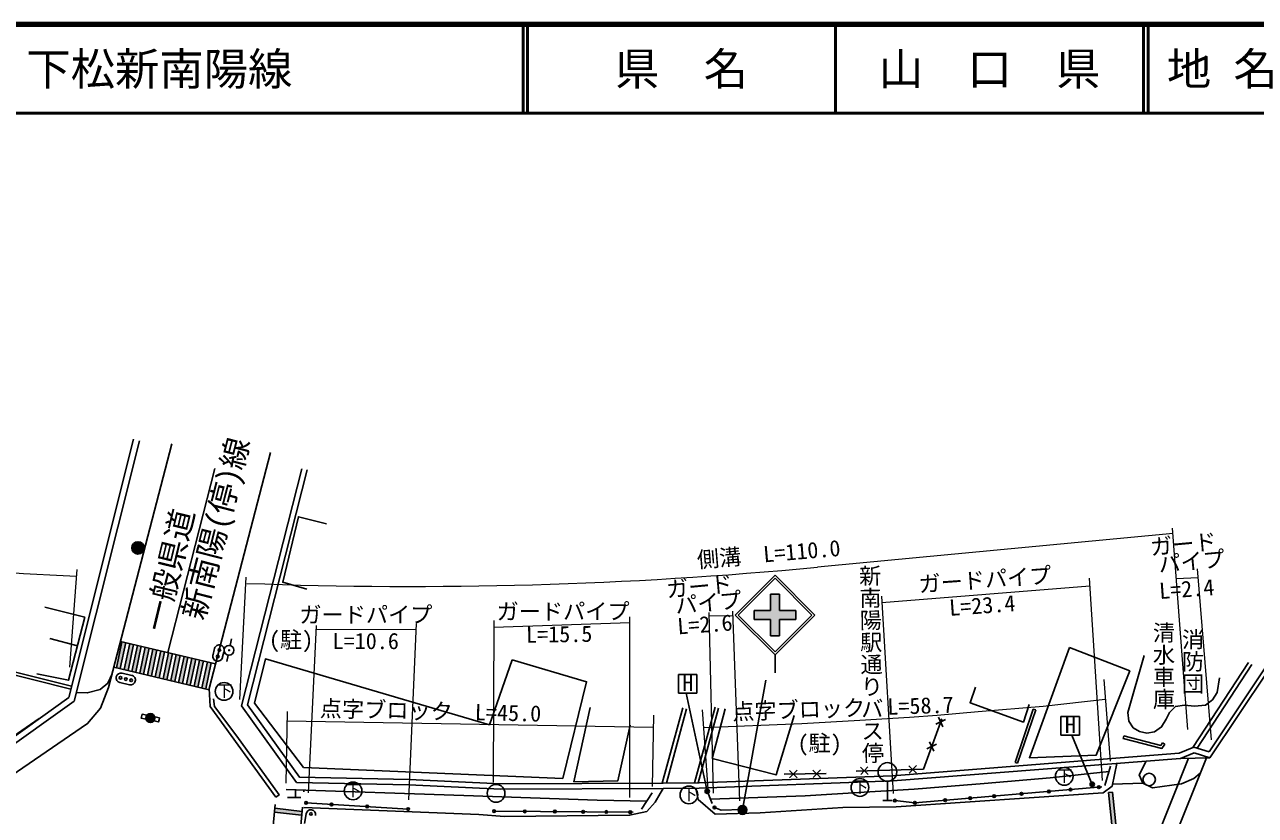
# Model space of a CAD drawing. Units: millimetres at full size, sheet at 1:1000; details may follow other scales. Extents: x 40000 to 215591630, y -28393650 to 380000.
# Drawn here: x 241538 to 380353, y 290793 to 380000 of the extents above; entities that cross this region are included whole.
import ezdxf
from ezdxf.enums import TextEntityAlignment as Align

# ---------------------------------------------------------------- set-up
doc = ezdxf.new("R2010")
doc.units = ezdxf.units.MM
doc.header["$LTSCALE"] = 1000
for name, color, linetype, lineweight in [('M-BGD', 7, 'Continuous', 25), ('M-BGD-EXST', 7, 'Continuous', 25), ('M-STR-HTXT', 7, 'Continuous', 13), ('M-STR-STR1', 1, 'Continuous', 25), ('M-STR-STRC', 7, 'Continuous', 25), ('M-TTL', 2, 'Continuous', 140), ('M-TTL-LINE', 7, 'Continuous', 50)]:
    doc.layers.add(name, color=color, linetype=linetype, lineweight=lineweight)
doc.layers.add('M-BMK-HTXT', color=7, linetype='Continuous')
doc.layers.add('M-TTL-TXT', color=7, linetype='Continuous')
doc.styles.add('@ＭＳ ゴシック', font='')
doc.styles.add('ＭＳ ゴシック', font='')
doc.styles.get('@ＭＳ ゴシック').set_extended_font_data('@MS Gothic')
doc.styles.get('ＭＳ ゴシック').set_extended_font_data('MS Gothic')

msp = doc.modelspace()

# ---------------------------------------------------------------- hatches: boundary and pattern name
at = {"layer": 'M-BGD'}
for points in [[(253623, 320967, 1), (255023, 320967, 0.41421), (254323, 321667, 0.41421)], [(264587, 309376, 1), (264607, 309473, 1)], [(255235, 301874, 1), (256214, 301669, 1)]]:
    msp.add_hatch(color=256, dxfattribs=at).paths.add_polyline_path(points)
at = {"layer": 'M-BGD-EXST'}
for points in [[(362200, 294295, 0.41421), (361950, 294545, 0.41421), (361700, 294295, 1)], [(318777, 293517, 0.41421), (318527, 293767, 0.41421), (318277, 293517, 1)]]:
    msp.add_hatch(color=256, dxfattribs=at).paths.add_polyline_path(points)
at = {"layer": 'M-STR-STRC'}
for points in [[(323819, 313893), (325680, 313893), (325680, 315753), (326680, 315752), (326680, 313893), (328539, 313892), (328539, 312892), (326680, 312893), (326679, 311032), (325679, 311033), (325680, 312893), (323819, 312893)], [(252949, 310286), (252511, 310390), (251895, 307453), (252333, 307349)], [(253825, 310079), (253387, 310182), (252771, 307245), (253209, 307141)], [(254701, 309871), (254263, 309975), (253647, 307038), (254085, 306934)], [(255577, 309663), (255139, 309767), (254523, 306830), (254961, 306726)], [(256453, 309456), (256015, 309560), (255399, 306622), (255837, 306519)], [(257329, 309248), (256891, 309352), (256275, 306415), (256713, 306311)], [(258205, 309040), (257767, 309144), (257151, 306207), (257589, 306103)], [(259081, 308833), (258643, 308937), (258027, 305999), (258465, 305896)], [(259957, 308625), (259519, 308729), (258903, 305792), (259341, 305688)], [(260833, 308418), (260395, 308521), (259779, 305584), (260217, 305480)], [(261709, 308210), (261271, 308314), (260655, 305377), (261093, 305273)], [(262585, 308002), (262147, 308106), (261532, 305169), (261970, 305065)], [(364234, 293413), (363787, 293367), (364420, 287229), (364869, 287265)], [(272824, 291248), (269743, 291603), (269704, 291155), (272785, 290800)], [(323007, 291408, 0.41421), (322507, 291908, 0.41421), (322007, 291408, 1)]]:
    msp.add_hatch(color=256, dxfattribs=at).paths.add_polyline_path(points)

# ---------------------------------------------------------------- linework, layer by layer
at = {"layer": 'M-BGD'}
for p, q in [((246747, 305039), (207826, 314725)), ((246832, 305379), (207912, 315064)), ((244370, 310736), (247486, 309936)), ((264711, 309963), (264866, 310696)), ((264483, 308886), (264328, 308153)), ((379565, 308058), (373287, 298454)), ((379942, 307812), (373783, 298389)), ((381372, 307322), (375132, 297960)), ((381747, 307072), (375232, 297299)), ((315758, 302943), (313461, 294432)), ((316193, 302825), (313929, 294437)), ((319415, 302995), (317091, 294476)), ((319801, 302890), (317507, 294481)), ((355304, 302787), (353247, 296774)), ((355588, 302690), (353530, 296677)), ((355304, 302787), (355588, 302690)), ((238204, 298294), (243183, 301727)), ((344311, 301087), (345395, 301594)), ((344602, 301874), (345105, 300796)), ((343303, 298312), (344387, 298818)), ((343594, 299098), (344097, 298021)), ((365533, 299773), (365458, 299483)), ((369868, 298997), (370123, 298838)), ((373412, 298507), (375132, 297960)), ((373442, 297868), (375232, 297299)), ((328663, 295041), (327805, 295875)), ((327825, 295034), (328654, 295887)), ((331310, 295077), (330452, 295911)), ((330472, 295071), (331301, 295923)), ((336681, 295410), (335812, 296231)), ((335843, 295391), (336660, 296256)), ((342140, 295567), (341270, 296388)), ((341302, 295548), (342118, 296412)), ((353247, 296774), (353530, 296677)), ((327204, 295442), (331944, 295508)), ((338855, 294644), (338855, 292469)), ((364245, 294311), (367653, 294435)), ((273278, 292208), (284791, 291510)), ((294483, 291277), (310164, 291155))]:
    msp.add_line(p, q, dxfattribs=at)
for points in [[(206872, 302890), (207091, 302853), (238350, 298272), (246513, 304107), (253802, 333226)], [(204759, 302537), (204818, 302528), (206981, 302161), (238527, 297539), (247130, 303687), (254481, 333056)], [(229966, 298617), (230169, 297358), (230656, 296330), (231334, 295680), (237958, 294636), (240033, 295273), (248635, 301149), (250113, 302900), (251007, 305214), (258143, 332691)], [(269279, 331716), (262356, 305090), (262483, 303094), (269862, 292860)], [(272811, 329905), (266016, 303155), (272213, 294519), (284884, 294250), (295251, 293762), (313550, 293833), (317619, 293882), (339463, 294675), (371902, 297216), (373442, 297868)], [(273392, 329758), (266666, 303278), (272525, 295112), (284905, 294850), (295264, 294362), (313545, 294433), (317605, 294482), (339428, 295274), (371758, 297807), (373412, 298507)], [(275586, 323699), (272421, 324484), (270654, 317094), (273387, 316297)], [(243822, 314265), (248313, 313159), (246486, 306041), (242931, 306770)], [(367815, 308813), (365976, 302389), (366063, 301425), (366583, 300684), (367297, 300243), (368116, 300074), (368986, 300217), (369779, 300775), (370298, 301646), (370649, 302386), (371339, 303088), (372352, 303218), (373483, 303114), (374732, 303233), (375525, 303843), (376032, 304675), (376291, 306298)], [(247375, 304665), (248604, 304617), (250053, 304998), (250908, 305715), (251409, 306763)], [(348785, 305268), (348171, 303509), (354195, 301319), (354826, 303310)], [(262859, 303925), (262958, 303067), (265467, 299735), (270231, 293094), (269862, 292860)], [(305314, 302982), (303498, 294588), (308451, 294706), (309842, 300978)], [(320553, 302827), (319102, 297213), (326285, 295365), (328344, 302078)], [(255334, 302083), (254792, 302196), (254700, 301756), (255242, 301642)], [(256116, 301459), (256657, 301346), (256703, 301566)], [(256703, 301566), (256750, 301786), (256208, 301900)], [(335314, 295793), (342916, 296011), (344973, 301675)], [(365458, 299483), (369815, 298346), (370123, 298838)], [(365533, 299773), (369678, 298692), (369868, 298997)], [(317227, 293877), (317517, 292604), (319433, 290936), (324485, 291080), (333827, 291677), (339827, 291759), (363168, 293346), (364198, 294088), (364742, 296656)], [(368020, 296912), (367249, 295380), (367653, 294435), (368745, 293885), (372015, 294358), (373417, 294959), (374141, 295573)], [(273039, 291666), (292772, 290886), (295666, 290672), (309767, 290812), (311711, 291218), (312647, 292269), (313224, 293249), (313550, 293833)], [(339696, 292456), (341947, 292214), (363038, 294000)], [(319154, 291763), (320092, 291401), (322453, 291476)], [(338330, 292469), (338855, 292469), (339380, 292469)]]:
    msp.add_lwpolyline(points, dxfattribs=at)
for points in [[(359395, 309728), (366174, 307083), (362407, 297590), (354872, 297303)], [(296514, 308341), (304929, 305877), (302232, 294955), (273006, 296188), (267466, 303456), (268688, 308440), (293960, 301011)]]:
    msp.add_lwpolyline(points, close=True, dxfattribs=at)
for centre, radius in [((254323, 320967), 700), ((264597, 309425), 550), ((264597, 309425), 50), ((255725, 301771), 500), ((338855, 295694), 1050), ((368377, 294840), 700), ((350882, 292971), 150), ((353970, 293232), 150), ((357065, 293494), 150), ((359498, 293700), 150), ((362693, 293971), 150), ((273278, 292208), 150), ((276162, 292033), 150), ((280168, 291790), 150), ((284791, 291510), 150), ((319348, 291689), 150), ((322160, 291467), 150), ((339696, 292456), 150), ((341947, 292214), 150), ((345358, 292503), 150), ((348181, 292742), 150), ((294483, 291277), 150), ((297945, 291250), 150), ((301349, 291224), 150), ((304542, 291199), 150), ((307148, 291178), 150), ((309846, 291157), 150)]:
    msp.add_circle(centre, radius, dxfattribs=at)
at = {"layer": 'M-BGD-EXST'}
for p, q in [((317372, 306684), (315272, 306684)), ((315272, 306684), (315272, 304584)), ((317372, 304584), (317372, 306684)), ((315272, 304584), (317372, 304584)), ((318527, 293517), (316164, 304584)), ((360511, 301933), (358411, 301933)), ((358411, 301933), (358411, 299833)), ((360511, 299833), (360511, 301933)), ((358411, 299833), (360511, 299833)), ((361950, 294295), (359648, 299833))]:
    msp.add_line(p, q, dxfattribs=at)
for centre, radius in [((264039, 304774), 1000), ((358799, 295195), 1000), ((278578, 293548), 1000), ((335746, 293941), 1000), ((361950, 294295), 250), ((294712, 293283), 1000), ((316460, 293102), 1000), ((318527, 293517), 250)]:
    msp.add_circle(centre, radius, dxfattribs=at)
at = {"layer": 'M-STR-HTXT'}
for p, q in [((371067, 322594), (330967, 318794)), ((372743, 300471), (371020, 323205)), ((247434, 318527), (246597, 307523)), ((373789, 318609), (375381, 299311)), ((266470, 317682), (265767, 303849)), ((338214, 314812), (361666, 316671)), ((361609, 317563), (363059, 294731)), ((371452, 317508), (373870, 317628)), ((338170, 315541), (339498, 293279)), ((321385, 313830), (322166, 292442)), ((284878, 292553), (285732, 312423)), ((294454, 312774), (294374, 294534)), ((294451, 312042), (309808, 312559)), ((309787, 292809), (309808, 313203)), ((318708, 313673), (319214, 293300)), ((318717, 313309), (321404, 313325)), ((274407, 312221), (273507, 293323)), ((285702, 311735), (274385, 311754)), ((363244, 306111), (363965, 296921)), ((317950, 302695), (318598, 293797)), ((271148, 302501), (270983, 294421)), ((312446, 300707), (271126, 301420)), ((312470, 302084), (312333, 294045))]:
    msp.add_line(p, q, dxfattribs=at)
msp.add_lwpolyline([(363420, 303862), (356406, 303095), (349094, 302463), (344459, 302078), (341324, 301832), (335743, 301503), (329185, 301107), (318096, 300687)], dxfattribs=at)
for centre, radius, start, end in [((271307, 866046), 548770, 257.52045, 267.50087), ((285015, 803691), 487070, 267.8338, 275.41354)]:
    msp.add_arc(centre, radius, start, end, dxfattribs=at)
at = {"layer": 'M-STR-STR1'}
for p, q in [((365797, 279746), (372816, 297239)), ((366950, 277653), (374830, 297289)), ((371902, 297216), (375232, 297299))]:
    msp.add_line(p, q, dxfattribs=at)
at = {"layer": 'M-STR-STRC'}
for p, q in [((257673, 309167), (262974, 329937)), ((321679, 313393), (326179, 317893)), ((330679, 313392), (326179, 317893)), ((322032, 313393), (326179, 317539)), ((330326, 313392), (326179, 317539)), ((325680, 315753), (326680, 315752)), ((325680, 315753), (325680, 313893)), ((326680, 315752), (326680, 313893)), ((323819, 313893), (323819, 312893)), ((323819, 313893), (325680, 313893)), ((326680, 313893), (328539, 313892)), ((328539, 313892), (328539, 312892)), ((321679, 313393), (326179, 308892)), ((322032, 313393), (326179, 309246)), ((323819, 312893), (325680, 312893)), ((325680, 312893), (325679, 311033)), ((326179, 309246), (330326, 313392)), ((326179, 308892), (330679, 313392)), ((326680, 312893), (326679, 311032)), ((326680, 312893), (328539, 312892)), ((325679, 311033), (326679, 311032)), ((252511, 310390), (251895, 307453)), ((252949, 310286), (252333, 307349)), ((252361, 310426), (263083, 307884)), ((253387, 310182), (252771, 307245)), ((253825, 310079), (253209, 307141)), ((254263, 309975), (253647, 307038)), ((254701, 309871), (254085, 306934)), ((255139, 309767), (254523, 306830)), ((255577, 309663), (254961, 306726)), ((256015, 309560), (255399, 306622)), ((262933, 309470), (262971, 309617)), ((256453, 309456), (255837, 306519)), ((256891, 309352), (256275, 306415)), ((257329, 309248), (256713, 306311)), ((257767, 309144), (257151, 306207)), ((258205, 309040), (257589, 306103)), ((258643, 308937), (258027, 305999)), ((259081, 308833), (258465, 305896)), ((259519, 308729), (258903, 305792)), ((259957, 308625), (259341, 305688)), ((260395, 308521), (259779, 305584)), ((260833, 308418), (260217, 305480)), ((261271, 308314), (260655, 305377)), ((261709, 308210), (261093, 305273)), ((262775, 308862), (262796, 308945)), ((262796, 308945), (262933, 309470)), ((263861, 308668), (263839, 308585)), ((263997, 309193), (263861, 308668)), ((264036, 309340), (263997, 309193)), ((326179, 308892), (326179, 306892)), ((251606, 307521), (262364, 304972)), ((252543, 306845), (253614, 306591)), ((262147, 308106), (261532, 305169)), ((262585, 308002), (261970, 305065)), ((253360, 305521), (252290, 305774)), ((322507, 291408), (325143, 306031)), ((364016, 296342), (363390, 294153)), ((272107, 293661), (272078, 292806)), ((273032, 293630), (273017, 293461)), ((312330, 293331), (311116, 291481)), ((318432, 293761), (319070, 292122)), ((269779, 292008), (268630, 278838)), ((269743, 291603), (272824, 291248)), ((271183, 292810), (272698, 292803)), ((272867, 291738), (271729, 278691)), ((269704, 291155), (272785, 290800)), ((273102, 289879), (273275, 290966))]:
    msp.add_line(p, q, dxfattribs=at)
for points in [[(363850, 295761), (357196, 295033), (349777, 294392), (345111, 294005), (341880, 293751), (336226, 293417), (329582, 293016), (318879, 292611)], [(311723, 292406), (306110, 292515), (291084, 293035), (271024, 293697)], [(364420, 287229), (363787, 293367), (364234, 293413), (364869, 287265)]]:
    msp.add_lwpolyline(points, dxfattribs=at)
for centre, radius in [((263504, 309457), 150), ((263313, 308722), 150), ((252351, 306319), 150), ((252955, 306176), 150), ((253558, 306033), 150), ((322507, 291408), 500), ((273836, 290952), 150)]:
    msp.add_circle(centre, radius, dxfattribs=at)
for centre, start, end in [((263503, 309478), 75.42593, 165.42593), ((263503, 309478), 345.42593, 75.42593), ((263307, 308723), 165.42593, 255.42593), ((263307, 308723), 255.42593, 345.42593), ((252417, 306309), 76.69422, 166.69422), ((252417, 306309), 166.69422, 256.69422), ((253487, 306056), 256.69422, 346.69422), ((253487, 306056), 346.69422, 76.69422), ((273818, 290880), 80.96751, 170.96751), ((273818, 290880), 350.96751, 80.96751)]:
    msp.add_arc(centre, 550, start, end, dxfattribs=at)
at = {"layer": 'M-TTL'}
msp.add_line((680000, 380000), (40000, 380000), dxfattribs=at)
at = {"layer": 'M-TTL-LINE'}
for p, q in [((297750, 380000), (297750, 370000)), ((298250, 380000), (298250, 370000)), ((333000, 380000), (333000, 370000)), ((367750, 380000), (367750, 370000)), ((368250, 380000), (368250, 370000)), ((40000, 370000), (680000, 370000))]:
    msp.add_line(p, q, dxfattribs=at)

# ---------------------------------------------------------------- texts
at = {"layer": 'M-BGD-EXST', "style": 'ＭＳ ゴシック'}
for s, height, p in [('下', 1320, (263186, 303787)), ('H', 1833, (315725, 304276)), ('H', 1833, (358864, 299525)), ('下', 1320, (357947, 294207)), ('下', 1320, (277725, 292560)), ('下', 1320, (334893, 292954)), ('下', 1320, (315607, 292115))]:
    msp.add_text(s, height=height, dxfattribs=at).set_placement(p, align=Align.BOTTOM_LEFT)
at = {"layer": 'M-BMK-HTXT'}
for s, height, rotation, style, p in [('新南陽(停)線', 2566, 75.613, 'ＭＳ ゴシック', (262470, 312496)), ('一般県道', 2566, 76.449, 'ＭＳ ゴシック', (258160, 311197)), ('新南陽駅通りバス停', 1833, 270.919, '@ＭＳ ゴシック', (335380, 319075)), ('清水車庫', 1833, 270, '@ＭＳ ゴシック', (368540, 312676)), ('消防団', 1833, 270, '@ＭＳ ゴシック', (371828, 311921))]:
    msp.add_text(s, height=height, rotation=rotation, dxfattribs=dict(at, style=style)).set_placement(p, align=Align.BOTTOM_LEFT)
at = {"layer": 'M-BMK-HTXT', "style": 'ＭＳ ゴシック'}
for p in [(269093, 309144), (328711, 297466)]:
    msp.add_text('(駐)', height=1833, dxfattribs=at).set_placement(p, align=Align.BOTTOM_LEFT)
at = {"layer": 'M-STR-HTXT', "style": 'ＭＳ ゴシック'}
for s, rotation, p in [('ガード', 5.323, (368624, 319590)), ('側溝  L=110.0', 4.839, (317500, 318151)), ('パイプ', 5.323, (369555, 317638)), ('ガード', 5.323, (314040, 314814)), ('ガードパイプ', 4.116, (342475, 315395)), ('L=2.4', 4.165, (369603, 314649)), ('パイプ', 5.323, (315054, 312990)), ('L=23.4', 4.165, (345919, 312749)), ('ガードパイプ', 0.102, (272531, 311956)), ('ガードパイプ', 0.102, (294770, 312324)), ('L=2.6', 4.165, (315260, 310661)), ('L=15.5', 0.863, (298113, 309712)), ('点字ブロック  L=45.0', 358.648, (274800, 301403)), ('点字ブロック  L=58.7', 1.878, (321398, 301016))]:
    msp.add_text(s, height=1833, rotation=rotation, dxfattribs=at).set_placement(p, align=Align.BOTTOM_LEFT)
msp.add_text('L=10.6', height=1833, dxfattribs=at).set_placement((276271, 309000), align=Align.BOTTOM_LEFT)
at = {"layer": 'M-TTL-TXT', "style": 'ＭＳ ゴシック'}
for s, p in [('一般県道\u3000下松新南陽線', (216734, 375000)), ('地 名', (370380, 375000))]:
    msp.add_text(s, height=3666, dxfattribs=at).set_placement(p, align=Align.MIDDLE_LEFT)
for s, p in [('県\u3000名', (315625, 375000)), ('山\u3000口\u3000県', (350375, 375000))]:
    msp.add_text(s, height=3666, dxfattribs=at).set_placement(p, align=Align.MIDDLE_CENTER)

doc.saveas('drawing.dxf')
